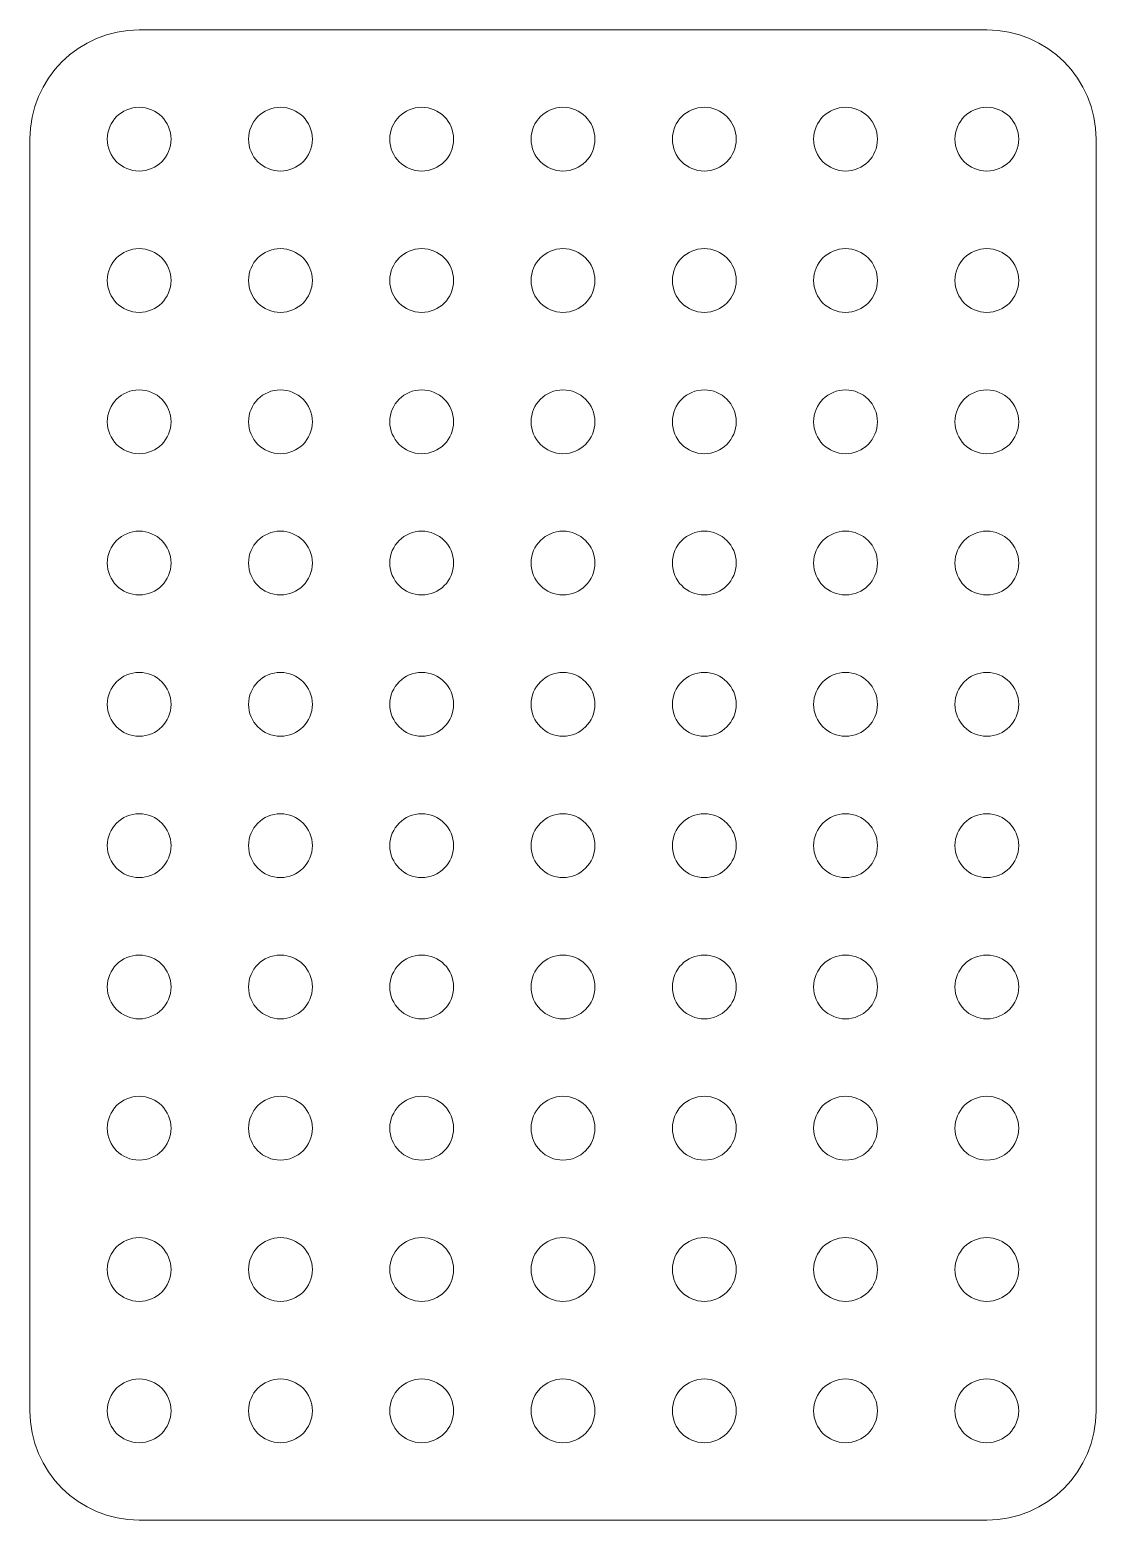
# Model space of a CAD drawing. Header units: millimetres. Extents: x -12 to 105, y -12 to 152.
import ezdxf

# ---------------------------------------------------------------- set-up
doc = ezdxf.new("R2010")
doc.units = ezdxf.units.MM

msp = doc.modelspace()

# ---------------------------------------------------------------- linework, layer by layer
at = {"color": 7, "linetype": 'Continuous', "lineweight": 15}
for p, q in [((93, 151.5), (0, 151.5)), ((-12, 139.5), (-12, 0)), ((105, 0), (105, 139.5)), ((0, -12), (93, -12))]:
    msp.add_line(p, q, dxfattribs=at)
for centre in [(0, 139.5), (15.5, 139.5), (31, 139.5), (46.5, 139.5), (62, 139.5), (77.5, 139.5), (93, 139.5), (0, 124), (15.5, 124), (31, 124), (46.5, 124), (62, 124), (77.5, 124), (93, 124), (0, 108.5), (15.5, 108.5), (31, 108.5), (46.5, 108.5), (62, 108.5), (77.5, 108.5), (93, 108.5), (0, 93), (15.5, 93), (31, 93), (46.5, 93), (62, 93), (77.5, 93), (93, 93), (0, 77.5), (15.5, 77.5), (31, 77.5), (46.5, 77.5), (62, 77.5), (77.5, 77.5), (93, 77.5), (0, 62), (15.5, 62), (31, 62), (46.5, 62), (62, 62), (77.5, 62), (93, 62), (0, 46.5), (15.5, 46.5), (31, 46.5), (46.5, 46.5), (62, 46.5), (77.5, 46.5), (93, 46.5), (0, 31), (15.5, 31), (31, 31), (46.5, 31), (62, 31), (77.5, 31), (93, 31), (0, 15.5), (15.5, 15.5), (31, 15.5), (46.5, 15.5), (62, 15.5), (77.5, 15.5), (93, 15.5), (0, 0), (15.5, 0), (31, 0), (46.5, 0), (62, 0), (77.5, 0), (93, 0)]:
    msp.add_circle(centre, 3.5, dxfattribs=at)
for centre, start, end in [((0, 139.5), 90, 180), ((93, 139.5), 0, 90), ((0, 0), 180, 270), ((93, 0), 270, 0)]:
    msp.add_arc(centre, 12, start, end, dxfattribs=at)

doc.saveas('drawing.dxf')
